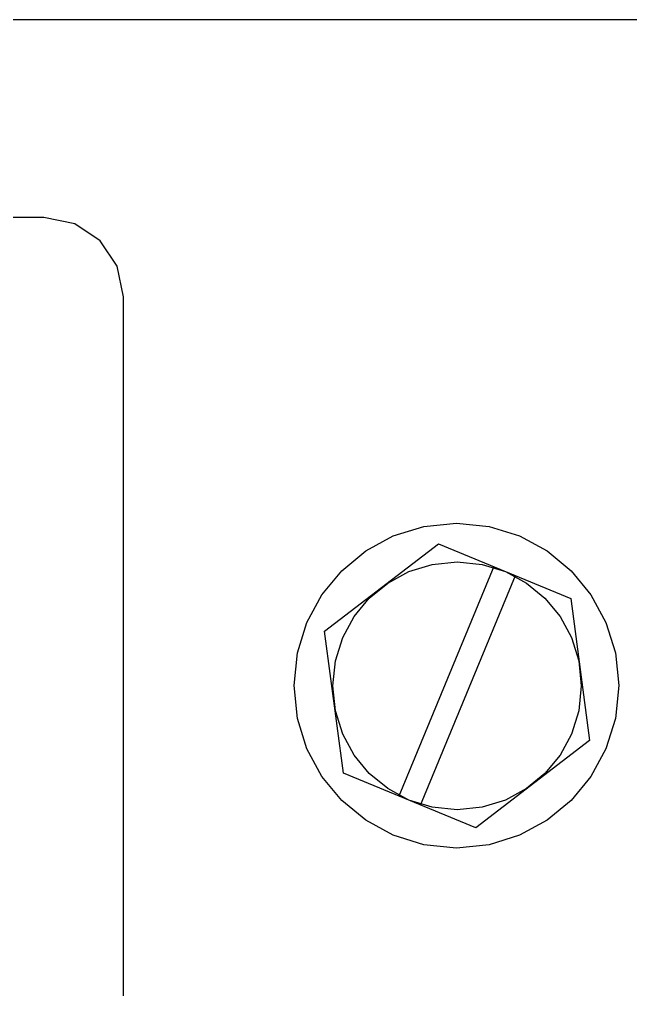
# Model space of a CAD drawing. Extents: x 1 to 47.7, y 0.2 to 35.
# Drawn here: x 37.288 to 37.903, y 18.533 to 19.51 of the extents above; entities that cross this region are included whole.
import ezdxf

# ---------------------------------------------------------------- set-up
doc = ezdxf.new("R2010")
doc.units = 0
doc.header["$MEASUREMENT"] = 0
doc.layers.add('7_0_____DWG', color=7, linetype='CONTINUOUS')

msp = doc.modelspace()

# ---------------------------------------------------------------- linework, layer by layer
at = {"layer": '7_0_____DWG'}
for points in [[(37.2663, 19.5102), (37.32562, 19.5102), (37.38377, 19.5102), (37.44072, 19.5102), (37.49644, 19.5102), (37.55088, 19.5102), (37.60402, 19.5102), (37.6558, 19.5102), (37.7062, 19.5102), (37.75517, 19.5102), (37.80268, 19.5102), (37.84869, 19.5102), (37.89317, 19.5102), (37.93607, 19.5102)], [(37.39263, 18.31473), (37.39263, 18.56074), (37.39263, 18.80676), (37.39263, 18.91995), (37.39263, 19.02137), (37.39263, 19.10708), (37.39263, 19.17317), (37.39263, 19.2157), (37.39263, 19.2269), (37.39263, 19.23075), (37.38634, 19.26188), (37.3692, 19.28731), (37.34377, 19.30445), (37.31263, 19.31074), (37.30179, 19.31074), (37.27116, 19.31074)], [(37.70957, 18.98237), (37.84295, 18.92722), (37.86188, 18.78413), (37.74741, 18.6962), (37.61404, 18.75134), (37.59511, 18.89444), (37.70957, 18.98237)], [(37.76535, 18.95931), (37.66982, 18.72829)], [(37.69162, 18.71925), (37.78715, 18.95028)]]:
    msp.add_lwpolyline(points, dxfattribs=at)
for points in [[(37.72781, 19.00302), (37.76071, 18.9997), (37.79136, 18.99017), (37.8191, 18.9751), (37.84327, 18.95513), (37.86321, 18.93093), (37.87826, 18.90316), (37.88777, 18.87247), (37.89109, 18.83951), (37.88777, 18.80656), (37.87826, 18.77587), (37.86321, 18.7481), (37.84327, 18.7239), (37.8191, 18.70393), (37.79136, 18.68886), (37.76071, 18.67933), (37.72781, 18.67601), (37.6949, 18.67933), (37.66425, 18.68886), (37.63651, 18.70393), (37.61235, 18.7239), (37.59241, 18.7481), (37.57735, 18.77587), (37.56784, 18.80656), (37.56452, 18.83951), (37.56784, 18.87247), (37.57735, 18.90316), (37.59241, 18.93093), (37.61235, 18.95513), (37.63651, 18.9751), (37.66425, 18.99017), (37.6949, 18.9997)], [(37.72848, 18.71449), (37.70329, 18.71703), (37.67983, 18.7243), (37.65859, 18.73581), (37.64009, 18.75104), (37.62483, 18.76951), (37.6133, 18.79071), (37.60602, 18.81413), (37.60348, 18.83928), (37.60602, 18.86443), (37.6133, 18.88785), (37.62483, 18.90905), (37.64009, 18.92751), (37.65859, 18.94275), (37.67983, 18.95426), (37.70329, 18.96153), (37.72848, 18.96406), (37.75367, 18.96153), (37.77714, 18.95426), (37.79837, 18.94275), (37.81687, 18.92751), (37.83213, 18.90905), (37.84366, 18.88785), (37.85094, 18.86443), (37.85348, 18.83928), (37.85094, 18.81413), (37.84366, 18.79071), (37.83213, 18.76951), (37.81687, 18.75104), (37.79837, 18.73581), (37.77714, 18.7243), (37.75367, 18.71703)]]:
    msp.add_lwpolyline(points, close=True, dxfattribs=at)

doc.saveas('drawing.dxf')
